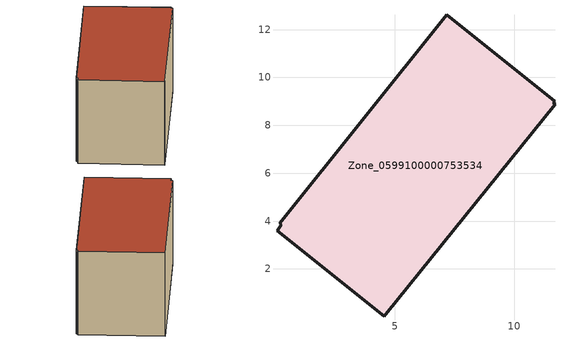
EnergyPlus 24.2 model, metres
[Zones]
Zone_0599100000753534
 floor ground (C_G): 11.69,9.01 11.63,8.93 11.7,8.89 4.62,0.1 4.56,0.02 0.08,3.6 0.27,3.84 0.19,3.9 7.17,12.62 z0.65
 wall outside (C_F): 0.27,3.84 0.08,3.6 4.56,0.02 4.62,0.1 11.7,8.89 11.63,8.93 11.69,9.01 7.17,12.62 0.19,3.9 0.27,3.84 z0.65:6.73
 roof outside (C_R): 4.62,0.1 11.7,8.89 11.63,8.93 11.69,9.01 7.17,12.62 0.19,3.9 0.27,3.84 0.08,3.6 4.56,0.02 z6.73
[BUILDING]
Pand.0599100000753534: North Axis=0; Terrain=City; Loads Convergence Tolerance Value=0.04; Temperature Convergence Tolerance Value=0.4; Solar Distribution=FullExterior; Maximum Number of Warmup Days=25; Minimum Number of Warmup Days=1
[Site:Location]
Rotterdam.The.Hague.AP_ZH_NLD Design_Conditions: Latitude=51.96; Longitude=4.45; Time Zone=1; Elevation=-4.5
[SITE:GROUNDTEMPERATURE:BUILDINGSURFACE]
18, 18, 18, 18, 18, 18, 18, 18, 18, 18, 18, 18
[MATERIAL] Thermal Absorptance=0.9; Solar Absorptance=0.7; Visible Absorptance=0.7
Name | Roughness | Thickness | Conductivity | Density | Specific Heat
G.TC.2006-2014 | MediumSmooth | 0.15 | 0.06 | 540 | 1210
F.TC.2006-2014 | Rough | 0.3 | 0.12 | 1920 | 840
R.TC.2006-2014 | MediumRough | 0.2 | 0.08 | 1500 | 1000
[CONSTRUCTION]
C_G: G.TC.2006-2014
C_F: F.TC.2006-2014
C_R: R.TC.2006-2014
[ZONE]
Zone_0599100000753534: Type=1; Multiplier=1; Ceiling Height=Autocalculate; Volume=Autocalculate; Floor Area=autocalculate; Part of Total Floor Area=Yes
[ZONEINFILTRATION:DESIGNFLOWRATE]
Infil_Zone_0599100000753534: Zone or ZoneList or Space or SpaceList=Zone_0599100000753534; Schedule=AlwaysOn; Design Flow Rate Calculation Method=Flow/Area; Flow Rate per Floor Area=0.0015; Constant Term Coefficient=1; Temperature Term Coefficient=0; Velocity Term Coefficient=0; Velocity Squared Term Coefficient=0
[HVACTEMPLATE:ZONE:IDEALLOADSAIRSYSTEM]
Zone_0599100000753534: Maximum Heating Supply Air Temperature=50; Minimum Cooling Supply Air Temperature=13; Maximum Heating Supply Air Humidity Ratio=0.0156; Minimum Cooling Supply Air Humidity Ratio=0.0077; Heating Limit=NoLimit; Cooling Limit=NoLimit; Dehumidification Control Type=ConstantSensibleHeatRatio; Cooling Sensible Heat Ratio=0.7; Dehumidification Setpoint=60; Humidification Control Type=None; Humidification Setpoint=30; Outdoor Air Method=None; Outdoor Air Flow Rate per Person=0.00944; Outdoor Air Flow Rate per Zone Floor Area=0; Outdoor Air Flow Rate per Zone=0; Demand Controlled Ventilation Type=None; Outdoor Air Economizer Type=NoEconomizer; Heat Recovery Type=None; Sensible Heat Recovery Effectiveness=0.7; Latent Heat Recovery Effectiveness=0.65
[ZONECONTROL:THERMOSTAT]
ThermostatControl_Zone_0599100000753534: Zone or ZoneList=Zone_0599100000753534; Control Type Schedule=DualSetpointControlType; Control 1=Thermostat_Zone_0599100000753534; Temperature Difference Between Cutout And Setpoint=0
[THERMOSTATSETPOINT:DUALSETPOINT]
Thermostat_Zone_0599100000753534: Heating Setpoint Temperature Schedule=HeatingSetpoint_Zone_0599100000753534; Cooling Setpoint Temperature Schedule=CoolingSetpoint_Zone_0599100000753534
[SCHEDULE:COMPACT]
HeatingSetpoint_Zone_0599100000753534: Through: 12/31, For: AllDays, Until: 24:00, 21
CoolingSetpoint_Zone_0599100000753534: Through: 12/31, For: AllDays, Until: 24:00, 24
DualSetpointControlType: Through: 12/31, For: AllDays, Until: 24:00, 4
AlwaysOn: Through: 12/31, For: AllDays, Until: 24:00, 1
